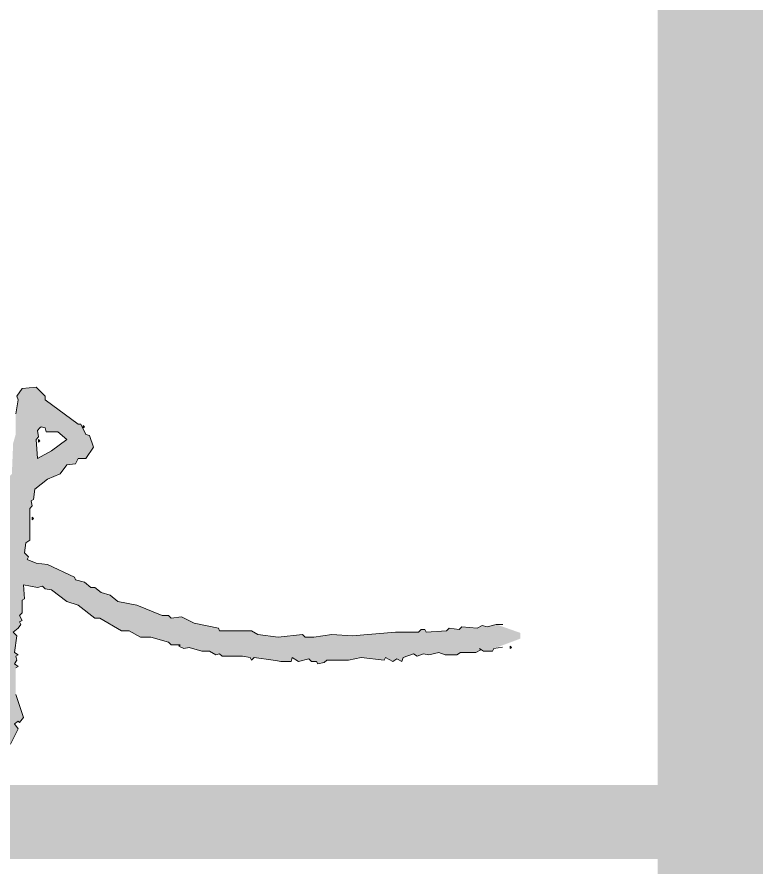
# Model space of a CAD drawing. Extents: x 27938 to 983267, y -209821 to 1628073.
# Drawn here: x 749956 to 750664, y 573006 to 573812 of the extents above; entities that cross this region are included whole.
import ezdxf

# ---------------------------------------------------------------- set-up
doc = ezdxf.new("R2010")
doc.units = 0
doc.header["$LTSCALE"] = 1000
doc.header["$MEASUREMENT"] = 0
doc.layers.add('图框', color=140, linetype='Continuous')
doc.layers.add('签名', color=7, linetype='Continuous', lineweight=18)

# ---------------------------------------------------------------- blocks, each defined once
blk = doc.blocks.new('TK')
at = {"layer": '签名'}
h = blk.add_hatch(color=2, dxfattribs=at)
h.dxf.hatch_style = 1
h.paths.add_polyline_path([(547804.94, 497366.75), (547802.52, 497363.12), (547794.05, 497361.91), (547785.58, 497364.33), (547783.16, 497367.96), (547784.37, 497376.42), (547775.91, 497388.52), (547779.54, 497401.82), (547790.42, 497404.24), (547798.89, 497415.13), (547802.52, 497413.92), (547807.36, 497417.55), (547809.78, 497417.55), (547809.78, 497403.03), (547808.57, 497395.78), (547806.15, 497393.36), (547807.36, 497374), (547804.94, 497371.58)], flags=16)
h.paths.add_polyline_path([(547801.31, 497344.97), (547802.52, 497338.92), (547798.89, 497320.78), (547798.89, 497300.22), (547795.26, 497300.22), (547796.47, 497302.64), (547792.84, 497312.31), (547794.05, 497315.94), (547789.21, 497323.2), (547789.21, 497343.76), (547791.63, 497344.97)], flags=16)
h.paths.add_polyline_path([(547836.39, 497458.68), (547835.18, 497476.82), (547837.6, 497479.24), (547836.39, 497485.29), (547838.81, 497487.71), (547840.02, 497488.92), (547843.64, 497487.71), (547844.85, 497484.08), (547855.74, 497484.08), (547864.21, 497476.82), (547849.69, 497465.93)], flags=16)
h.paths.add_polyline_path([(547837.6, 497474.4), (547837.6, 497476.82), (547838.81, 497475.61)], flags=0)
h.paths.add_polyline_path([(548294.77, 497287.93), (548294.8, 497293.33), (548271.84, 497301.43), (548263.38, 497299.01), (548258.54, 497300.22), (548253.7, 497297.8), (548239.18, 497299.01), (548236.76, 497296.59), (548227.09, 497297.8), (548224.67, 497295.38), (548205.31, 497294.17), (548204.1, 497296.59), (548200.48, 497296.59), (548198.06, 497294.17), (548176.28, 497294.17), (548135.16, 497290.54), (548115.8, 497291.75), (548098.87, 497289.33), (548090.4, 497289.33), (548087.98, 497291.75), (548065, 497289.33), (548045.65, 497291.75), (548039.6, 497295.38), (548009.36, 497295.38), (548008.15, 497297.8), (547985.17, 497302.64), (547973.07, 497308.68), (547963.39, 497307.48), (547960.98, 497309.89), (547954.93, 497309.89), (547930.74, 497319.57), (547912.59, 497323.2), (547905.33, 497329.25), (547896.87, 497331.67), (547890.82, 497336.51), (547887.19, 497336.51), (547881.14, 497341.34), (547872.67, 497343.76), (547871.46, 497346.18), (547846.06, 497358.28), (547835.18, 497359.49), (547826.71, 497363.12), (547827.92, 497365.54), (547824.29, 497369.16), (547825.5, 497378.84), (547829.13, 497381.26), (547829.13, 497411.5), (547831.55, 497413.92), (547830.34, 497418.76), (547832.76, 497419.97), (547833.97, 497429.64), (547846.06, 497439.32), (547858.16, 497444.16), (547864.21, 497452.63), (547872.67, 497453.84), (547875.09, 497458.68), (547882.35, 497458.68), (547889.61, 497469.56), (547885.98, 497480.45), (547882.35, 497481.66), (547877.51, 497491.33), (547875.09, 497491.33), (547843.64, 497514.32), (547843.64, 497517.95), (547835.18, 497526.41), (547821.87, 497525.2), (547817.03, 497517.95), (547818.24, 497514.32), (547815.82, 497501.01), (547815.82, 497481.66), (547813.4, 497473.19), (547812.19, 497444.16), (547808.57, 497440.53), (547801.31, 497438.11), (547796.47, 497433.27), (547789.21, 497430.85), (547781.95, 497424.81), (547775.91, 497423.6), (547775.91, 497427.23), (547772.28, 497430.85), (547773.49, 497434.48), (547768.65, 497439.32), (547763.81, 497438.11), (547761.39, 497433.27), (547766.23, 497421.18), (547765.02, 497416.34), (547757.76, 497411.5), (547752.92, 497411.5), (547743.25, 497404.24), (547740.83, 497404.24), (547739.62, 497401.82), (547733.57, 497401.82), (547728.73, 497394.57), (547727.52, 497395.78), (547721.47, 497389.73), (547723.89, 497386.1), (547716.64, 497386.1), (547709.38, 497374), (547703.33, 497375.21), (547699.7, 497370.37), (547699.7, 497366.75), (547702.12, 497364.33), (547711.8, 497363.12), (547713.01, 497365.54), (547715.43, 497365.54), (547711.8, 497343.76), (547709.38, 497342.55), (547710.59, 497340.13), (547706.96, 497334.09), (547706.96, 497323.2), (547702.12, 497314.73), (547703.33, 497308.68), (547700.91, 497296.59), (547703.33, 497292.96), (547700.91, 497290.54), (547711.8, 497282.07), (547720.26, 497280.86), (547725.1, 497285.7), (547725.1, 497290.54), (547721.47, 497297.8), (547722.68, 497311.1), (547725.1, 497312.31), (547722.68, 497315.94), (547725.1, 497320.78), (547723.89, 497325.62), (547727.52, 497329.25), (547725.1, 497334.09), (547727.52, 497340.13), (547731.15, 497342.55), (547729.94, 497349.81), (547733.57, 497355.86), (547733.57, 497360.7), (547731.15, 497364.33), (547735.99, 497369.16), (547739.62, 497380.05), (547748.09, 497381.26), (547752.92, 497388.52), (547761.39, 497390.94), (547767.44, 497389.73), (547767.44, 497382.47), (547771.07, 497375.21), (547769.86, 497372.79), (547773.49, 497369.16), (547769.86, 497364.33), (547769.86, 497360.7), (547772.28, 497358.28), (547765.02, 497358.28), (547763.81, 497357.07), (547766.23, 497352.23), (547763.81, 497355.86), (547761.39, 497355.86), (547760.18, 497352.23), (547763.81, 497349.81), (547765.02, 497344.97), (547769.86, 497346.18), (547773.49, 497331.67), (547773.49, 497314.73), (547777.12, 497311.1), (547777.12, 497295.38), (547774.7, 497290.54), (547777.12, 497286.91), (547777.12, 497276.03), (547779.54, 497271.19), (547778.33, 497267.56), (547784.37, 497244.58), (547783.16, 497234.9), (547784.37, 497215.55), (547796.47, 497191.35), (547810.98, 497187.72), (547818.24, 497202.24), (547814.61, 497207.08), (547818.24, 497209.5), (547819.45, 497208.29), (547823.08, 497213.13), (547815.82, 497234.9), (547815.82, 497260.3), (547818.24, 497261.51), (547814.61, 497263.93), (547817.03, 497267.56), (547815.82, 497271.19), (547818.24, 497272.4), (547814.61, 497274.82), (547817.03, 497290.54), (547813.4, 497294.17), (547818.24, 497297.8), (547820.66, 497301.43), (547819.45, 497303.85), (547821.87, 497305.06), (547819.45, 497309.89), (547821.87, 497312.31), (547821.87, 497324.41), (547824.29, 497325.62), (547823.08, 497338.92), (547836.39, 497336.51), (547841.22, 497337.72), (547843.64, 497335.3), (547849.69, 497334.09), (547864.21, 497323.2), (547875.09, 497319.57), (547890.82, 497307.48), (547895.66, 497307.48), (547916.22, 497295.38), (547923.48, 497295.38), (547934.36, 497289.33), (547944.04, 497289.33), (547960.98, 497284.49), (547963.39, 497282.07), (547971.86, 497282.07), (547970.65, 497280.86), (547975.49, 497278.44), (547980.33, 497279.65), (547992.42, 497276.03), (547999.68, 497276.03), (548005.73, 497272.4), (548009.36, 497273.61), (548011.78, 497271.19), (548031.13, 497271.19), (548038.39, 497269.98), (548039.6, 497267.56), (548042.02, 497269.98), (548060.16, 497267.56), (548063.56, 497266.96), (548067.42, 497266.35), (548077.1, 497266.35), (548078.31, 497269.98), (548084.35, 497266.35), (548094.03, 497268.77), (548096.45, 497266.35), (548101.29, 497266.35), (548102.5, 497263.93), (548108.55, 497265.14), (548110.97, 497267.56), (548131.53, 497267.56), (548143.62, 497269.98), (548165.4, 497267.56), (548166.61, 497269.98), (548173.86, 497266.35), (548177.49, 497268.77), (548182.33, 497266.35), (548183.54, 497269.98), (548193.22, 497273.61), (548196.85, 497271.19), (548202.9, 497273.61), (548207.73, 497272.4), (548217.41, 497274.82), (548223.46, 497272.4), (548234.34, 497272.4), (548237.97, 497274.82), (548252.49, 497274.82), (548257.33, 497277.24), (548256.12, 497278.44), (548259.75, 497276.03), (548268.21, 497276.03), (548269.42, 497278.44)])
at = {"layer": '图框', "const_width": 100}
blk.add_lwpolyline([(548475.02, 490313.65), (548475.02, 547713.65), (467875.02, 547713.65), (467875.02, 490313.65)], close=True, dxfattribs=at)
at = {"layer": '图框', "const_width": 70}
blk.add_lwpolyline([(541479.95, 497113.99), (548479.95, 497113.99)], dxfattribs=at)
at = {"layer": '签名', "color": 2, "elevation": 9704994.47}
for points in [[(547836.39, 497525.2), (547835.18, 497526.41), (547821.87, 497525.2), (547817.03, 497517.95), (547818.24, 497514.32), (547815.82, 497501.01)], [(547810.98, 497187.72), (547818.24, 497202.24), (547814.61, 497207.08), (547818.24, 497209.5), (547819.45, 497208.29), (547823.08, 497213.13), (547815.82, 497234.9)], [(547815.82, 497260.3), (547818.24, 497261.51), (547814.61, 497263.93), (547817.03, 497267.56), (547815.82, 497271.19), (547818.24, 497272.4), (547814.61, 497274.82), (547817.03, 497290.54), (547813.4, 497294.17), (547818.24, 497297.8), (547820.66, 497301.43), (547819.45, 497303.85), (547821.87, 497305.06), (547819.45, 497309.89), (547821.87, 497312.31), (547821.87, 497324.41), (547824.29, 497325.62), (547823.08, 497338.92), (547836.39, 497336.51), (547841.22, 497337.72), (547843.64, 497335.3), (547849.69, 497334.09), (547864.21, 497323.2), (547875.09, 497319.57), (547890.82, 497307.48), (547895.66, 497307.48), (547916.22, 497295.38), (547923.48, 497295.38), (547934.36, 497289.33), (547944.04, 497289.33), (547960.98, 497284.49), (547963.39, 497282.07), (547971.86, 497282.07), (547970.65, 497280.86), (547975.49, 497278.44), (547980.33, 497279.65), (547992.42, 497276.03), (547999.68, 497276.03), (548005.73, 497272.4), (548009.36, 497273.61), (548011.78, 497271.19), (548031.13, 497271.19), (548038.39, 497269.98), (548039.6, 497267.56), (548042.02, 497269.98), (548060.16, 497267.56), (548062.58, 497267.12), (548067.42, 497266.35), (548077.1, 497266.35), (548078.31, 497269.98), (548084.35, 497266.35), (548094.03, 497268.77), (548096.45, 497266.35), (548101.29, 497266.35), (548102.5, 497263.93), (548108.55, 497265.14), (548110.97, 497267.56), (548131.53, 497267.56), (548143.62, 497269.98), (548165.4, 497267.56), (548166.61, 497269.98), (548173.86, 497266.35), (548177.49, 497268.77), (548182.33, 497266.35), (548183.54, 497269.98), (548193.22, 497273.61), (548196.85, 497271.19), (548202.9, 497273.61), (548207.73, 497272.4), (548217.41, 497274.82), (548223.46, 497272.4), (548234.34, 497272.4), (548237.97, 497274.82), (548252.49, 497274.82), (548257.33, 497277.24), (548256.12, 497278.44), (548259.75, 497276.03), (548268.21, 497276.03), (548269.42, 497278.44), (548277.88, 497279.86)], [(548278.01, 497301.43), (548271.84, 497301.43), (548263.38, 497299.01), (548258.54, 497300.22), (548253.7, 497297.8), (548239.18, 497299.01), (548236.76, 497296.59), (548227.09, 497297.8), (548224.67, 497295.38), (548205.31, 497294.17), (548204.1, 497296.59), (548200.48, 497296.59), (548198.06, 497294.17), (548176.28, 497294.17), (548135.16, 497290.54), (548115.8, 497291.75), (548098.87, 497289.33), (548090.4, 497289.33), (548087.98, 497291.75), (548065, 497289.33), (548045.65, 497291.75), (548039.6, 497295.38), (548009.36, 497295.38), (548008.15, 497297.8), (547985.17, 497302.64), (547973.07, 497308.68), (547963.39, 497307.48), (547960.98, 497309.89), (547954.93, 497309.89), (547930.74, 497319.57), (547912.59, 497323.2), (547905.33, 497329.25), (547896.87, 497331.67), (547890.82, 497336.51), (547887.19, 497336.51), (547881.14, 497341.34), (547872.67, 497343.76), (547871.46, 497346.18), (547846.06, 497358.28), (547835.18, 497359.49), (547826.71, 497363.12), (547827.92, 497365.54), (547824.29, 497369.16), (547825.5, 497378.84), (547829.13, 497381.26), (547829.13, 497411.5), (547831.55, 497413.92), (547830.34, 497418.76), (547832.76, 497419.97), (547833.97, 497429.64), (547846.06, 497439.32), (547858.16, 497444.16), (547864.21, 497452.63), (547872.67, 497453.84), (547875.09, 497458.68), (547882.35, 497458.68), (547889.61, 497469.56), (547885.98, 497480.45), (547882.35, 497481.66), (547877.51, 497491.33), (547875.09, 497491.33), (547843.64, 497514.32), (547843.64, 497517.95), (547836.39, 497525.2)], [(547838.81, 497487.71), (547840.02, 497488.92), (547843.64, 497487.71), (547844.85, 497484.08), (547855.74, 497484.08), (547864.21, 497476.82), (547849.69, 497465.93), (547836.39, 497458.68), (547835.18, 497476.82), (547837.6, 497479.24), (547836.39, 497485.29), (547838.81, 497487.71)], [(547881.14, 497488.92), (547879.93, 497490.12), (547879.93, 497487.71), (547881.14, 497488.92)], [(547838.81, 497475.61), (547837.6, 497476.82), (547837.6, 497474.4), (547838.81, 497475.61)], [(547832.76, 497401.82), (547831.55, 497403.03), (547831.55, 497400.61), (547832.76, 497401.82)], [(548286.36, 497279.65), (548285.15, 497280.86), (548285.15, 497278.44), (548286.36, 497279.65)]]:
    blk.add_lwpolyline(points, dxfattribs=at)

msp = doc.modelspace()

# ---------------------------------------------------------------- block references
msp.add_blockref('TK', (202139.09, 75934.96))

doc.saveas('drawing.dxf')
